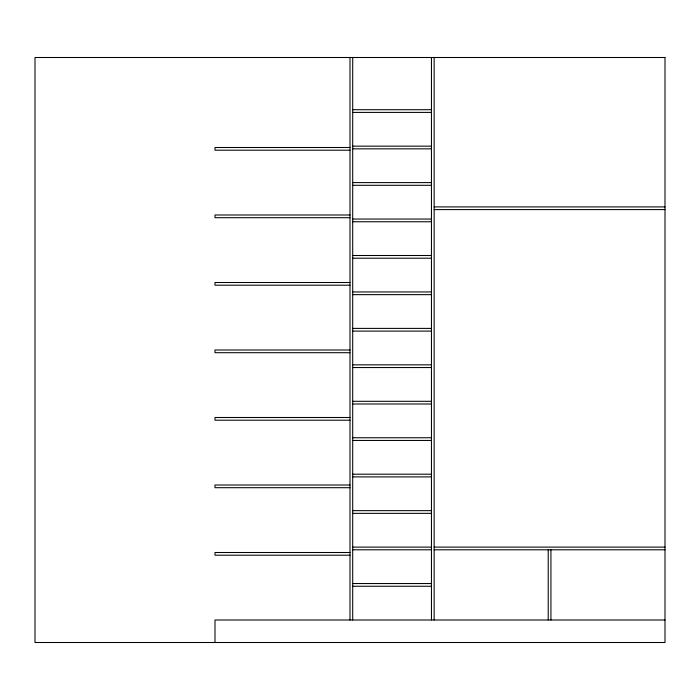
<?xml version="1.0" encoding="UTF-8"?>
<svg xmlns="http://www.w3.org/2000/svg" width="700" height="700" viewBox="0 0 700 700"><rect width="100%" height="100%" fill="white"/><g stroke="black" fill="none" stroke-linecap="round" stroke-linejoin="round"><path stroke-width="1.05" d="M352.704 109.699L431.454 109.699M352.704 112.403L431.454 112.403M352.704 146.151L431.454 146.151M350 147.499L214.996 147.499L214.996 150.202L350 150.202M352.704 148.846L431.454 148.846M352.704 182.604L431.454 182.604M352.704 185.299L431.454 185.299M434.149 206.903L665 206.903M434.149 209.597L665 209.597M350 214.996L214.996 214.996L214.996 217.7L350 217.7M352.704 219.048L431.454 219.048M352.704 221.751L431.454 221.751M352.704 255.5L431.454 255.5M352.704 258.204L431.454 258.204M350 282.502L214.996 282.502L214.996 285.197L350 285.197M352.704 291.953L431.454 291.953M352.704 294.648L431.454 294.648M352.704 328.396L431.454 328.396M352.704 331.1L431.454 331.1M350 350L214.996 350L214.996 352.704L350 352.704M352.704 364.849L431.454 364.849M352.704 367.553L431.454 367.553M352.704 401.301L431.454 401.301M352.704 403.996L431.454 403.996M350 417.498L214.996 417.498L214.996 420.201L350 420.201M352.704 437.754L431.454 437.754M352.704 440.449L431.454 440.449M352.704 474.198L431.454 474.198M352.704 476.901L431.454 476.901M350 485.004L214.996 485.004L214.996 487.699L350 487.699M352.704 510.65L431.454 510.65M352.704 513.354L431.454 513.354M352.704 547.102L431.454 547.102M434.149 547.102L665 547.102M352.704 549.798L431.454 549.798M434.149 549.798L665 549.798M350 552.501L214.996 552.501L214.996 555.196L350 555.196M352.704 583.546L431.454 583.546M352.704 586.25L431.454 586.25M665 619.999L214.996 619.999L214.996 642.504M550.926 549.798L550.926 619.999M548.222 549.798L548.222 619.999M434.149 57.496L434.149 619.999M431.454 57.496L431.454 619.999M352.704 57.496L352.704 619.999M350 57.496L350 619.999M665 57.496L35 57.496L35 642.504L665 642.504L665 57.496"/></g></svg>
